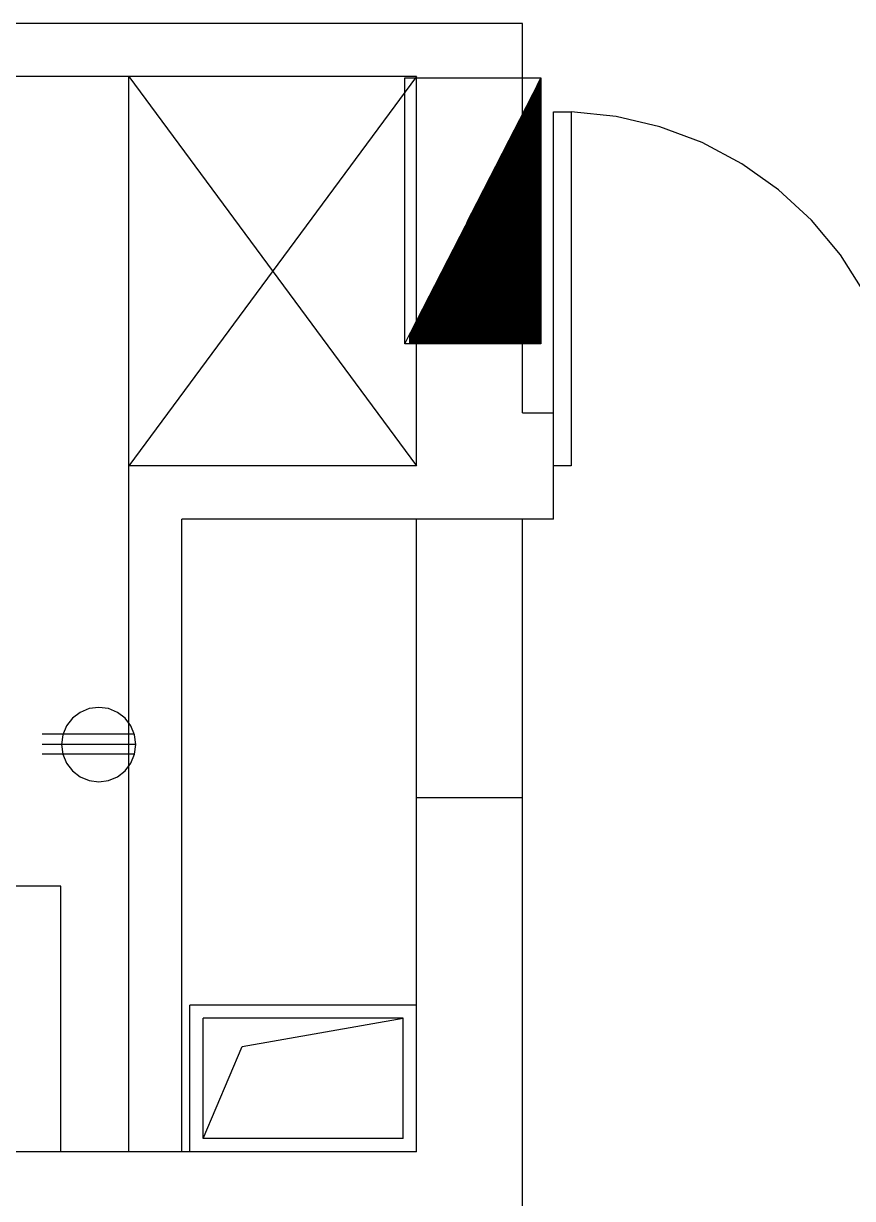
# Model space of a CAD drawing. Header units: centimetres. Extents: x 1966 to 8787, y 7398 to 12383.
# Drawn here: x 7080.7 to 7268.1, y 8959.1 to 9224.7 of the extents above; entities that cross this region are included whole.
import ezdxf

# ---------------------------------------------------------------- set-up
doc = ezdxf.new("R2010")
doc.units = ezdxf.units.CM

# ---------------------------------------------------------------- blocks, each defined once
blk = doc.blocks.new('三連插座')
for p, q in [((-2.17, 16.51), (-4.2, 15.67)), ((0, 16.8), (-2.17, 16.51)), ((2.17, 16.51), (0, 16.8)), ((4.2, 15.67), (2.17, 16.51)), ((-5.94, 14.34), (-7.27, 12.6)), ((-4.2, 15.67), (-5.94, 14.34)), ((5.94, 14.34), (4.2, 15.67)), ((7.27, 12.6), (5.94, 14.34)), ((8.11, 10.73), (-12.77, 10.73)), ((-7.27, 12.6), (-8.11, 10.57)), ((8.11, 10.57), (7.27, 12.6)), ((8.4, 8.4), (-12.77, 8.4)), ((-8.11, 10.57), (-8.4, 8.4)), ((-8.4, 8.4), (-8.11, 6.23)), ((8.4, 8.4), (8.11, 10.57)), ((8.11, 6.23), (8.4, 8.4)), ((8.11, 6.23), (-12.77, 6.24)), ((-8.11, 6.23), (-7.27, 4.2)), ((7.27, 4.2), (8.11, 6.23)), ((-7.27, 4.2), (-5.94, 2.46)), ((5.94, 2.46), (7.27, 4.2)), ((-5.94, 2.46), (-4.2, 1.13)), ((-4.2, 1.13), (-2.17, 0.29)), ((-2.17, 0.29), (0, 0)), ((0, 0), (2.17, 0.29)), ((2.17, 0.29), (4.2, 1.13)), ((4.2, 1.13), (5.94, 2.46))]:
    blk.add_line(p, q)

msp = doc.modelspace()

# ---------------------------------------------------------------- linework, layer by layer
for p, q in [((7193.51, 9224.73), (7050.51, 9224.73)), ((7193.51, 9136.73), (7193.51, 9224.73)), ((7104.51, 9212.73), (7050.51, 9212.73)), ((7169.51, 9212.73), (7104.51, 9124.73)), ((7104.51, 9212.73), (7169.51, 9124.73)), ((7104.51, 9124.73), (7104.51, 9212.73)), ((7169.51, 9212.73), (7104.51, 9212.73)), ((7166.89, 9152.3), (7166.89, 9212.45)), ((7166.89, 9212.45), (7197.67, 9212.45)), ((7169.51, 9124.73), (7169.51, 9212.73)), ((7196.47, 9210.11), (7196.77, 9210.69)), ((7196.77, 9210.69), (7197.07, 9211.28)), ((7196.77, 9210.69), (7196.77, 9152.3)), ((7197.07, 9211.28), (7197.37, 9211.87)), ((7197.07, 9211.28), (7197.07, 9152.3)), ((7197.37, 9211.87), (7197.67, 9212.45)), ((7197.37, 9211.87), (7197.37, 9152.3)), ((7197.67, 9212.45), (7197.67, 9152.3)), ((7195.27, 9207.76), (7195.57, 9208.35)), ((7195.57, 9208.35), (7195.87, 9208.93)), ((7195.57, 9208.35), (7195.57, 9152.3)), ((7195.87, 9208.93), (7196.17, 9209.52)), ((7195.87, 9208.93), (7195.87, 9152.3)), ((7196.17, 9209.52), (7196.47, 9210.11)), ((7196.17, 9209.52), (7196.17, 9152.3)), ((7196.47, 9210.11), (7196.47, 9152.3)), ((7193.77, 9204.83), (7194.07, 9205.42)), ((7194.07, 9205.42), (7194.37, 9206)), ((7194.07, 9205.42), (7194.07, 9152.3)), ((7194.37, 9206), (7194.67, 9206.59)), ((7194.37, 9206), (7194.37, 9152.3)), ((7194.67, 9206.59), (7194.97, 9207.18)), ((7194.67, 9206.59), (7194.67, 9152.3)), ((7194.97, 9207.18), (7195.27, 9207.76)), ((7194.97, 9207.18), (7194.97, 9152.3)), ((7195.27, 9207.76), (7195.27, 9152.3)), ((7192.57, 9202.49), (7192.87, 9203.07)), ((7192.87, 9203.07), (7193.17, 9203.66)), ((7192.87, 9203.07), (7192.87, 9152.3)), ((7193.17, 9203.66), (7193.47, 9204.24)), ((7193.17, 9203.66), (7193.17, 9152.3)), ((7193.47, 9204.24), (7193.77, 9204.83)), ((7193.47, 9204.24), (7193.47, 9152.3)), ((7193.77, 9204.83), (7193.77, 9152.3)), ((7200.51, 9204.73), (7204.51, 9204.73)), ((7200.51, 9136.73), (7200.51, 9204.73)), ((7214.64, 9203.71), (7204.51, 9204.73)), ((7204.51, 9204.73), (7204.51, 9124.73)), ((7224.55, 9201.4), (7214.64, 9203.71)), ((7191.07, 9199.55), (7191.37, 9200.14)), ((7191.37, 9200.14), (7191.67, 9200.73)), ((7191.37, 9200.14), (7191.37, 9152.3)), ((7191.67, 9200.73), (7191.97, 9201.31)), ((7191.67, 9200.73), (7191.67, 9152.3)), ((7191.97, 9201.31), (7192.27, 9201.9)), ((7191.97, 9201.31), (7191.97, 9152.3)), ((7192.27, 9201.9), (7192.57, 9202.49)), ((7192.27, 9201.9), (7192.27, 9152.3)), ((7192.57, 9202.49), (7192.57, 9152.3)), ((7234.08, 9197.82), (7224.55, 9201.4)), ((7189.87, 9197.21), (7190.17, 9197.8)), ((7190.17, 9197.8), (7190.47, 9198.38)), ((7190.17, 9197.8), (7190.17, 9152.3)), ((7190.47, 9198.38), (7190.77, 9198.97)), ((7190.47, 9198.38), (7190.47, 9152.3)), ((7190.77, 9198.97), (7191.07, 9199.55)), ((7190.77, 9198.97), (7190.77, 9152.3)), ((7191.07, 9199.55), (7191.07, 9152.3)), ((7243.07, 9193.05), (7234.08, 9197.82)), ((7188.37, 9194.28), (7188.67, 9194.86)), ((7188.67, 9194.86), (7188.97, 9195.45)), ((7188.67, 9194.86), (7188.67, 9152.3)), ((7188.97, 9195.45), (7189.27, 9196.04)), ((7188.97, 9195.45), (7188.97, 9152.3)), ((7189.27, 9196.04), (7189.57, 9196.62)), ((7189.27, 9196.04), (7189.27, 9152.3)), ((7189.57, 9196.62), (7189.87, 9197.21)), ((7189.57, 9196.62), (7189.57, 9152.3)), ((7189.87, 9197.21), (7189.87, 9152.3)), ((7187.17, 9191.93), (7187.47, 9192.52)), ((7187.47, 9192.52), (7187.77, 9193.11)), ((7187.47, 9192.52), (7187.47, 9152.3)), ((7187.77, 9193.11), (7188.07, 9193.69)), ((7187.77, 9193.11), (7187.77, 9152.3)), ((7188.07, 9193.69), (7188.37, 9194.28)), ((7188.07, 9193.69), (7188.07, 9152.3)), ((7188.37, 9194.28), (7188.37, 9152.3)), ((7251.37, 9187.16), (7243.07, 9193.05)), ((7185.67, 9189), (7185.97, 9189.59)), ((7185.97, 9189.59), (7186.27, 9190.17)), ((7185.97, 9189.59), (7185.97, 9152.3)), ((7186.27, 9190.17), (7186.57, 9190.76)), ((7186.27, 9190.17), (7186.27, 9152.3)), ((7186.57, 9190.76), (7186.87, 9191.35)), ((7186.57, 9190.76), (7186.57, 9152.3)), ((7186.87, 9191.35), (7187.17, 9191.93)), ((7186.87, 9191.35), (7186.87, 9152.3)), ((7187.17, 9191.93), (7187.17, 9152.3)), ((7184.47, 9186.66), (7184.77, 9187.24)), ((7184.77, 9187.24), (7185.07, 9187.83)), ((7184.77, 9187.24), (7184.77, 9152.3)), ((7185.07, 9187.83), (7185.37, 9188.42)), ((7185.07, 9187.83), (7185.07, 9152.3)), ((7185.37, 9188.42), (7185.67, 9189)), ((7185.37, 9188.42), (7185.37, 9152.3)), ((7185.67, 9189), (7185.67, 9152.3)), ((7258.85, 9180.25), (7251.37, 9187.16)), ((7182.97, 9183.73), (7183.27, 9184.31)), ((7183.27, 9184.31), (7183.57, 9184.9)), ((7183.27, 9184.31), (7183.27, 9152.3)), ((7183.57, 9184.9), (7183.87, 9185.48)), ((7183.57, 9184.9), (7183.57, 9152.3)), ((7183.87, 9185.48), (7184.17, 9186.07)), ((7183.87, 9185.48), (7183.87, 9152.3)), ((7184.17, 9186.07), (7184.47, 9186.66)), ((7184.17, 9186.07), (7184.17, 9152.3)), ((7184.47, 9186.66), (7184.47, 9152.3)), ((7181.47, 9180.79), (7181.77, 9181.38)), ((7181.77, 9181.38), (7182.07, 9181.97)), ((7181.77, 9181.38), (7181.77, 9152.3)), ((7182.07, 9181.97), (7182.37, 9182.55)), ((7182.07, 9181.97), (7182.07, 9152.3)), ((7182.37, 9182.55), (7182.67, 9183.14)), ((7182.37, 9182.55), (7182.37, 9152.3)), ((7182.67, 9183.14), (7182.97, 9183.73)), ((7182.67, 9183.14), (7182.67, 9152.3)), ((7182.97, 9183.73), (7182.97, 9152.3)), ((7180.27, 9178.45), (7180.57, 9179.03)), ((7180.57, 9179.03), (7180.87, 9179.62)), ((7180.57, 9179.03), (7180.57, 9152.3)), ((7180.87, 9179.62), (7181.17, 9180.21)), ((7180.87, 9179.62), (7180.87, 9152.3)), ((7181.17, 9180.21), (7181.47, 9180.79)), ((7181.17, 9180.21), (7181.17, 9152.3)), ((7181.47, 9180.79), (7181.47, 9152.3)), ((7265.37, 9172.43), (7258.85, 9180.25)), ((7178.77, 9175.52), (7179.07, 9176.1)), ((7179.07, 9176.1), (7179.37, 9176.69)), ((7179.07, 9176.1), (7179.07, 9152.3)), ((7179.37, 9176.69), (7179.67, 9177.28)), ((7179.37, 9176.69), (7179.37, 9152.3)), ((7179.67, 9177.28), (7179.97, 9177.86)), ((7179.67, 9177.28), (7179.67, 9152.3)), ((7179.97, 9177.86), (7180.27, 9178.45)), ((7179.97, 9177.86), (7179.97, 9152.3)), ((7180.27, 9178.45), (7180.27, 9152.3)), ((7177.57, 9173.17), (7177.87, 9173.76)), ((7177.87, 9173.76), (7178.17, 9174.34)), ((7177.87, 9173.76), (7177.87, 9152.3)), ((7178.17, 9174.34), (7178.47, 9174.93)), ((7178.17, 9174.34), (7178.17, 9152.3)), ((7178.47, 9174.93), (7178.77, 9175.52)), ((7178.47, 9174.93), (7178.47, 9152.3)), ((7178.77, 9175.52), (7178.77, 9152.3)), ((7176.07, 9170.24), (7176.37, 9170.83)), ((7176.37, 9170.83), (7176.67, 9171.41)), ((7176.37, 9170.83), (7176.37, 9152.3)), ((7176.67, 9171.41), (7176.97, 9172)), ((7176.67, 9171.41), (7176.67, 9152.3)), ((7176.97, 9172), (7177.27, 9172.59)), ((7176.97, 9172), (7176.97, 9152.3)), ((7177.27, 9172.59), (7177.57, 9173.17)), ((7177.27, 9172.59), (7177.27, 9152.3)), ((7177.57, 9173.17), (7177.57, 9152.3)), ((7270.82, 9163.84), (7265.37, 9172.43)), ((7174.87, 9167.9), (7175.17, 9168.48)), ((7175.17, 9168.48), (7175.47, 9169.07)), ((7175.17, 9168.48), (7175.17, 9152.3)), ((7175.47, 9169.07), (7175.77, 9169.65)), ((7175.47, 9169.07), (7175.47, 9152.3)), ((7175.77, 9169.65), (7176.07, 9170.24)), ((7175.77, 9169.65), (7175.77, 9152.3)), ((7176.07, 9170.24), (7176.07, 9152.3)), ((7173.37, 9164.96), (7173.67, 9165.55)), ((7173.67, 9165.55), (7173.97, 9166.14)), ((7173.67, 9165.55), (7173.67, 9152.3)), ((7173.97, 9166.14), (7174.27, 9166.72)), ((7173.97, 9166.14), (7173.97, 9152.3)), ((7174.27, 9166.72), (7174.57, 9167.31)), ((7174.27, 9166.72), (7174.27, 9152.3)), ((7174.57, 9167.31), (7174.87, 9167.9)), ((7174.57, 9167.31), (7174.57, 9152.3)), ((7174.87, 9167.9), (7174.87, 9152.3)), ((7172.17, 9162.62), (7172.47, 9163.21)), ((7172.47, 9163.21), (7172.77, 9163.79)), ((7172.47, 9163.21), (7172.47, 9152.3)), ((7172.77, 9163.79), (7173.07, 9164.38)), ((7172.77, 9163.79), (7172.77, 9152.3)), ((7173.07, 9164.38), (7173.37, 9164.96)), ((7173.07, 9164.38), (7173.07, 9152.3)), ((7173.37, 9164.96), (7173.37, 9152.3)), ((7170.67, 9159.69), (7170.97, 9160.27)), ((7170.97, 9160.27), (7171.27, 9160.86)), ((7170.97, 9160.27), (7170.97, 9152.3)), ((7171.27, 9160.86), (7171.57, 9161.45)), ((7171.27, 9160.86), (7171.27, 9152.3)), ((7171.57, 9161.45), (7171.87, 9162.03)), ((7171.57, 9161.45), (7171.57, 9152.3)), ((7171.87, 9162.03), (7172.17, 9162.62)), ((7171.87, 9162.03), (7171.87, 9152.3)), ((7172.17, 9162.62), (7172.17, 9152.3)), ((7169.47, 9157.34), (7169.77, 9157.93)), ((7169.77, 9157.93), (7170.07, 9158.52)), ((7169.77, 9157.93), (7169.77, 9152.3)), ((7170.07, 9158.52), (7170.37, 9159.1)), ((7170.07, 9158.52), (7170.07, 9152.3)), ((7170.37, 9159.1), (7170.67, 9159.69)), ((7170.37, 9159.1), (7170.37, 9152.3)), ((7170.67, 9159.69), (7170.67, 9152.3)), ((7167.97, 9154.41), (7168.27, 9155)), ((7168.27, 9155), (7168.57, 9155.58)), ((7168.27, 9155), (7168.27, 9152.3)), ((7168.57, 9155.58), (7168.87, 9156.17)), ((7168.57, 9155.58), (7168.57, 9152.3)), ((7168.87, 9156.17), (7169.17, 9156.76)), ((7168.87, 9156.17), (7168.87, 9152.3)), ((7169.17, 9156.76), (7169.47, 9157.34)), ((7169.17, 9156.76), (7169.17, 9152.3)), ((7169.47, 9157.34), (7169.47, 9152.3)), ((7166.89, 9152.3), (7167.97, 9154.41)), ((7167.97, 9152.3), (7166.89, 9152.3)), ((7167.97, 9154.41), (7167.97, 9152.3)), ((7168.27, 9152.3), (7167.97, 9152.3)), ((7168.57, 9152.3), (7168.27, 9152.3)), ((7168.87, 9152.3), (7168.57, 9152.3)), ((7169.17, 9152.3), (7168.87, 9152.3)), ((7169.47, 9152.3), (7169.17, 9152.3)), ((7169.77, 9152.3), (7169.47, 9152.3)), ((7170.07, 9152.3), (7169.77, 9152.3)), ((7170.37, 9152.3), (7170.07, 9152.3)), ((7170.67, 9152.3), (7170.37, 9152.3)), ((7170.97, 9152.3), (7170.67, 9152.3)), ((7171.27, 9152.3), (7170.97, 9152.3)), ((7171.57, 9152.3), (7171.27, 9152.3)), ((7171.87, 9152.3), (7171.57, 9152.3)), ((7172.17, 9152.3), (7171.87, 9152.3)), ((7172.47, 9152.3), (7172.17, 9152.3)), ((7172.77, 9152.3), (7172.47, 9152.3)), ((7173.07, 9152.3), (7172.77, 9152.3)), ((7173.37, 9152.3), (7173.07, 9152.3)), ((7173.67, 9152.3), (7173.37, 9152.3)), ((7173.97, 9152.3), (7173.67, 9152.3)), ((7174.27, 9152.3), (7173.97, 9152.3)), ((7174.57, 9152.3), (7174.27, 9152.3)), ((7174.87, 9152.3), (7174.57, 9152.3)), ((7175.17, 9152.3), (7174.87, 9152.3)), ((7175.47, 9152.3), (7175.17, 9152.3)), ((7175.77, 9152.3), (7175.47, 9152.3)), ((7176.07, 9152.3), (7175.77, 9152.3)), ((7176.37, 9152.3), (7176.07, 9152.3)), ((7176.67, 9152.3), (7176.37, 9152.3)), ((7176.97, 9152.3), (7176.67, 9152.3)), ((7177.27, 9152.3), (7176.97, 9152.3)), ((7177.57, 9152.3), (7177.27, 9152.3)), ((7177.87, 9152.3), (7177.57, 9152.3)), ((7178.17, 9152.3), (7177.87, 9152.3)), ((7178.47, 9152.3), (7178.17, 9152.3)), ((7178.77, 9152.3), (7178.47, 9152.3)), ((7179.07, 9152.3), (7178.77, 9152.3)), ((7179.37, 9152.3), (7179.07, 9152.3)), ((7179.67, 9152.3), (7179.37, 9152.3)), ((7179.97, 9152.3), (7179.67, 9152.3)), ((7180.27, 9152.3), (7179.97, 9152.3)), ((7180.57, 9152.3), (7180.27, 9152.3)), ((7180.87, 9152.3), (7180.57, 9152.3)), ((7181.17, 9152.3), (7180.87, 9152.3)), ((7181.47, 9152.3), (7181.17, 9152.3)), ((7181.77, 9152.3), (7181.47, 9152.3)), ((7182.07, 9152.3), (7181.77, 9152.3)), ((7182.37, 9152.3), (7182.07, 9152.3)), ((7182.67, 9152.3), (7182.37, 9152.3)), ((7182.97, 9152.3), (7182.67, 9152.3)), ((7183.27, 9152.3), (7182.97, 9152.3)), ((7183.57, 9152.3), (7183.27, 9152.3)), ((7183.87, 9152.3), (7183.57, 9152.3)), ((7184.17, 9152.3), (7183.87, 9152.3)), ((7184.47, 9152.3), (7184.17, 9152.3)), ((7184.77, 9152.3), (7184.47, 9152.3)), ((7185.07, 9152.3), (7184.77, 9152.3)), ((7185.37, 9152.3), (7185.07, 9152.3)), ((7185.67, 9152.3), (7185.37, 9152.3)), ((7185.97, 9152.3), (7185.67, 9152.3)), ((7186.27, 9152.3), (7185.97, 9152.3)), ((7186.57, 9152.3), (7186.27, 9152.3)), ((7186.87, 9152.3), (7186.57, 9152.3)), ((7187.17, 9152.3), (7186.87, 9152.3)), ((7187.47, 9152.3), (7187.17, 9152.3)), ((7187.77, 9152.3), (7187.47, 9152.3)), ((7188.07, 9152.3), (7187.77, 9152.3)), ((7188.37, 9152.3), (7188.07, 9152.3)), ((7188.67, 9152.3), (7188.37, 9152.3)), ((7188.97, 9152.3), (7188.67, 9152.3)), ((7189.27, 9152.3), (7188.97, 9152.3)), ((7189.57, 9152.3), (7189.27, 9152.3)), ((7189.87, 9152.3), (7189.57, 9152.3)), ((7190.17, 9152.3), (7189.87, 9152.3)), ((7190.47, 9152.3), (7190.17, 9152.3)), ((7190.77, 9152.3), (7190.47, 9152.3)), ((7191.07, 9152.3), (7190.77, 9152.3)), ((7191.37, 9152.3), (7191.07, 9152.3)), ((7191.67, 9152.3), (7191.37, 9152.3)), ((7191.97, 9152.3), (7191.67, 9152.3)), ((7192.27, 9152.3), (7191.97, 9152.3)), ((7192.57, 9152.3), (7192.27, 9152.3)), ((7192.87, 9152.3), (7192.57, 9152.3)), ((7193.17, 9152.3), (7192.87, 9152.3)), ((7193.47, 9152.3), (7193.17, 9152.3)), ((7193.77, 9152.3), (7193.47, 9152.3)), ((7194.07, 9152.3), (7193.77, 9152.3)), ((7194.37, 9152.3), (7194.07, 9152.3)), ((7194.67, 9152.3), (7194.37, 9152.3)), ((7194.97, 9152.3), (7194.67, 9152.3)), ((7195.27, 9152.3), (7194.97, 9152.3)), ((7195.57, 9152.3), (7195.27, 9152.3)), ((7195.87, 9152.3), (7195.57, 9152.3)), ((7196.17, 9152.3), (7195.87, 9152.3)), ((7196.47, 9152.3), (7196.17, 9152.3)), ((7196.77, 9152.3), (7196.47, 9152.3)), ((7197.07, 9152.3), (7196.77, 9152.3)), ((7197.37, 9152.3), (7197.07, 9152.3)), ((7197.67, 9152.3), (7197.37, 9152.3)), ((7193.51, 9136.73), (7200.51, 9136.73)), ((7200.51, 9124.73), (7200.51, 9136.73)), ((7200.51, 9112.73), (7200.51, 9136.73)), ((7104.51, 8969.73), (7104.51, 9124.73)), ((7169.51, 9124.73), (7104.51, 9124.73)), ((7204.51, 9124.73), (7200.51, 9124.73)), ((7116.51, 8969.73), (7116.51, 9112.73)), ((7169.51, 9112.73), (7116.51, 9112.73)), ((7193.51, 9112.73), (7169.51, 9112.73)), ((7169.51, 9049.78), (7169.51, 9112.73)), ((7200.51, 9112.73), (7193.51, 9112.73)), ((7193.51, 9049.78), (7193.51, 9112.73)), ((7169.51, 9049.78), (7193.51, 9049.78)), ((7169.51, 9002.88), (7169.51, 9049.78)), ((7193.51, 8945.73), (7193.51, 9049.78)), ((7089.14, 9029.73), (6979.14, 9029.73)), ((7089.14, 8969.73), (7089.14, 9029.73)), ((7169.51, 9002.88), (7118.3, 9002.88)), ((7118.3, 8969.73), (7118.3, 9002.88)), ((7169.51, 8969.73), (7169.51, 9002.88)), ((7166.51, 8999.88), (7121.3, 8999.88)), ((7121.3, 8972.73), (7121.3, 8999.88)), ((7130.1, 8993.48), (7166.51, 8999.88)), ((7166.51, 8972.73), (7166.51, 8999.88)), ((7121.3, 8972.73), (7130.1, 8993.48)), ((7166.51, 8972.73), (7121.3, 8972.73)), ((7089.14, 8969.73), (6979.14, 8969.73)), ((7104.51, 8969.73), (7089.14, 8969.73)), ((7116.51, 8969.73), (7104.51, 8969.73)), ((7118.3, 8969.73), (7116.51, 8969.73)), ((7169.51, 8969.73), (7118.3, 8969.73))]:
    msp.add_line(p, q)

# ---------------------------------------------------------------- block references
msp.add_blockref('三連插座', (7097.7, 9053.36))

doc.saveas('drawing.dxf')
